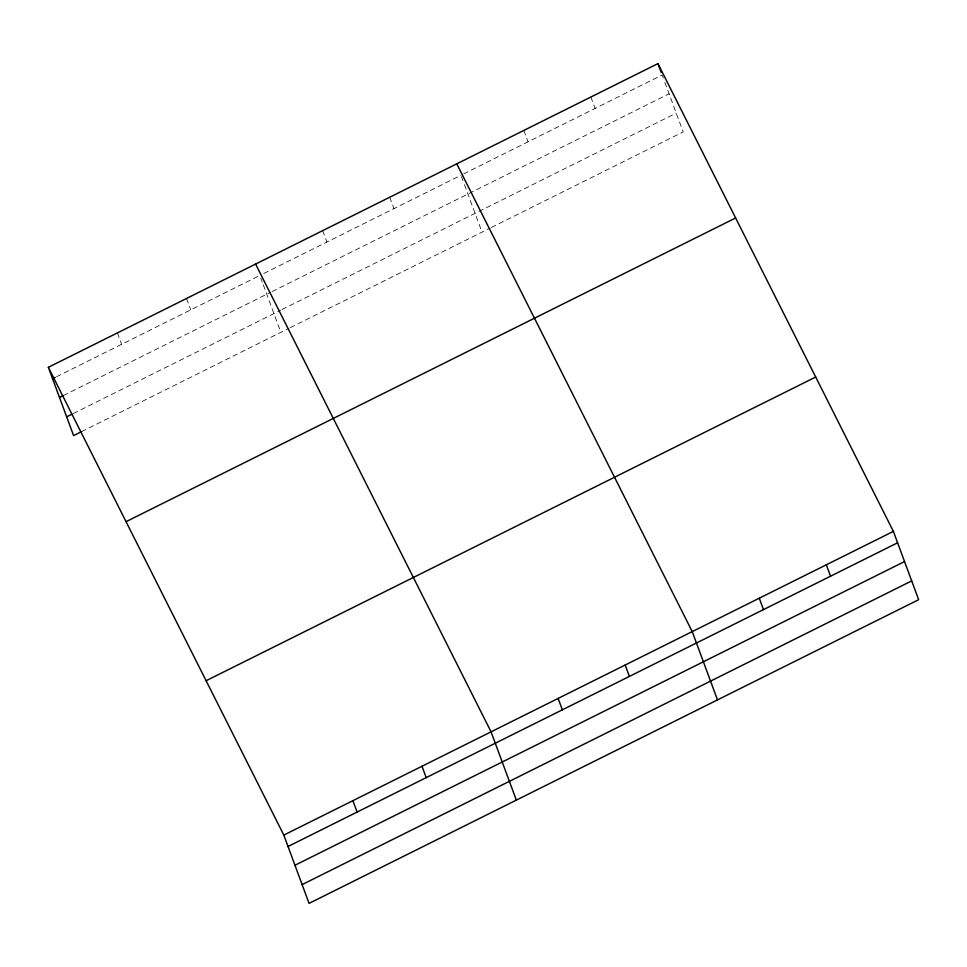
<?xml version="1.0" encoding="UTF-8"?>
<svg xmlns="http://www.w3.org/2000/svg" width="967" height="967" viewBox="0 0 967 967"><rect width="100%" height="100%" fill="white"/><g stroke="black" fill="none" stroke-linecap="round" stroke-linejoin="round"><path stroke-width="0.73" stroke-dasharray="4.83 3.63" d="M56.545 376.731L259.821 275.45M263.846 273.456L460.981 175.232M463.664 173.903L662.141 75.015L663.628 79.04M63.496 395.503L270.784 292.227M272.126 291.563L669.091 93.787M73.311 413.525L280.623 310.238M281.965 309.561L676.247 113.127M81.579 431.633L288.915 328.345M290.257 327.668L490.076 228.115M491.417 227.45L683.186 131.911L664.124 80.382M590.873 97.026L595.092 108.425M523.824 130.436L528.042 141.823M461.477 176.574L462.963 180.599M464.45 184.624L482.025 232.128M389.713 197.244L393.932 208.642M322.664 230.654L326.87 242.052M260.812 278.133L262.299 282.159M263.29 284.842L280.865 332.346M186.522 298.477L190.741 309.875M117.43 332.902L121.649 344.3"/><path stroke-width="1.45" d="M48.35 367.315L657.935 63.617L893.387 531.391L918.65 599.685L309.065 903.383L283.815 835.089L48.35 367.315L73.613 435.609L81.579 431.633M52.569 378.713L55.228 377.396M59.507 397.485L63.496 395.503M66.663 416.837L71.981 414.19M126.048 521.684L735.633 217.986M206.104 680.732L815.689 377.033M283.815 835.089L893.387 531.391M288.021 846.488L897.606 542.789M294.971 865.26L904.544 561.561M302.127 884.6L911.7 580.901M456.762 163.846L692.227 631.608L717.49 699.903M255.602 264.064L491.067 731.838L516.33 800.12M657.935 63.617L661.21 72.477M826.338 564.801L830.556 576.187M759.276 598.21L763.495 609.597M625.178 665.018L629.384 676.417M558.116 698.428L562.335 709.826M421.987 766.251L426.193 777.649M352.895 800.676L357.113 812.062"/></g></svg>
